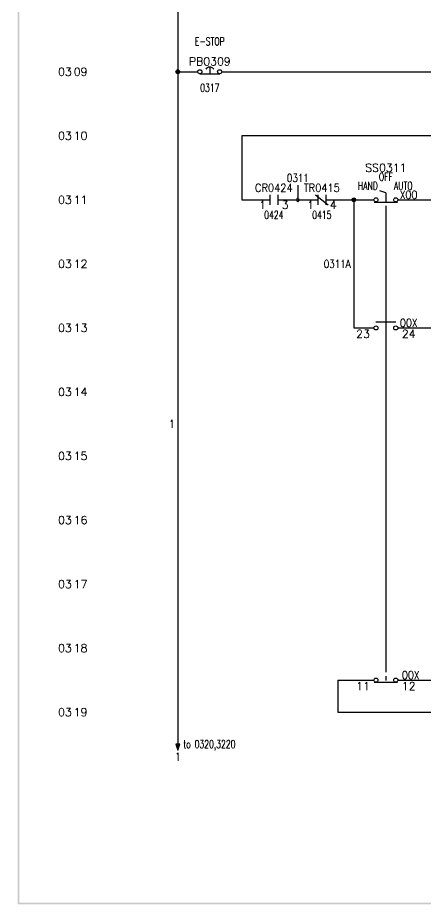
# Model space of a CAD drawing. Header units: inches. Extents: x 0 to 33.9, y 0 to 22.6.
# Drawn here: x 0 to 6.37, y 0 to 13.84 of the extents above; entities that cross this region are included whole.
import ezdxf
from ezdxf.enums import TextEntityAlignment as Align

# ---------------------------------------------------------------- set-up
doc = ezdxf.new("R2010")
doc.units = ezdxf.units.IN
doc.header["$LTSCALE"] = 0.5
doc.header["$MEASUREMENT"] = 0
for name, color, linetype in [('DESC', 150, 'Continuous'), ('LINK', 9, 'Continuous'), ('MISC', 7, 'Continuous'), ('POS', 52, 'Continuous'), ('SYMS', 7, 'Continuous'), ('TAGS', 150, 'Continuous'), ('TERMS', 123, 'Continuous'), ('WIREFIXED', 7, 'Continuous'), ('WIRENO', 72, 'Continuous'), ('WIREREF', 52, 'Continuous'), ('WIRES', 7, 'Continuous'), ('XREF', 7, 'Continuous'), ('XREFCHILD', 134, 'Continuous')]:
    doc.layers.add(name, color=color, linetype=linetype)
doc.styles.get("Standard").update_dxf_attribs({"font": 'romans.shx'})
doc.styles.add('WD', font='romans.shx')

# ---------------------------------------------------------------- blocks, each defined once
blk = doc.blocks.new('S&L Title Block V2')
at = {"color": 2}
for points in [[(0, 0), (0.025, 0.025), (0, 22.587), (0.025, 22.562)], [(33.888, 0), (33.888, 0.025), (0, 0), (0.025, 0.025)]]:
    blk.add_trace(points, dxfattribs=at)
for tag, height, p in [('TITLE#1', 0.15, (31.11, 1.739)), ('TITLE#2', 0.1, (31.129, 1.58))]:
    blk.add_attdef(tag, text='', height=height).set_placement(p, align=Align.CENTER)
for tag, p, height in [('DRAWNBY', (28.968, 0.735), 0.1), ('SCALE', (30.644, 0.731), 0.1), ('CHKBY', (28.975, 0.429), 0.1), ('DATE', (30.653, 0.449), 0.1), ('SH#', (32.993, 0.197), 0.125)]:
    blk.add_attdef(tag, p, '', height=height)
blk.add_attdef('JOB#', text='', height=0.125).set_placement((32.83, 0.195), align=Align.RIGHT)
at = {"flags": 9}
blk.add_attdef('WD_TB', (0, 0), '', height=0.1, dxfattribs=at)
blk = doc.blocks.new('WDDOT')
for radius in [0.03, 0.0187, 0.00929]:
    blk.add_circle((0, 0), radius)
blk = doc.blocks.new('HPB12M')
for p, q in [((0, 0.074), (0, -0.031)), ((-0.156, -0.032), (0.156, -0.032))]:
    blk.add_line(p, q)
for centre in [(-0.155, 0), (0.155, 0)]:
    blk.add_circle(centre, 0.0322)
blk.add_arc((0, -0.006), 0.0781, 36.8699, 143.1301)
at = {"style": 'WD', "width": 0.7}
for tag, p in [('INST', (0, 0.738)), ('LOC', (0, 0.568)), ('DESC1', (0, 0.412)), ('DESC2', (0, 0.255)), ('XREF', (0, -0.232))]:
    blk.add_attdef(tag, text='', height=0.125, dxfattribs=at).set_placement(p, align=Align.CENTER)
at = {"style": 'WD'}
blk.add_attdef('TAG1', text='', height=0.125, dxfattribs=at).set_placement((0, 0.099), align=Align.CENTER)
for tag, p, height, flags in [('X4TERM01', (-0.188, 0), 0.0125, 1), ('FAMILY', (0.054, 0.058), 0.01, 9), ('CONTACT', (0.054, 0.042), 0.01, 9), ('X1TERM02', (0.188, 0), 0.0125, 1)]:
    blk.add_attdef(tag, p, '', height=height, dxfattribs=dict(at, flags=flags))
for tag, p in [('X2LINK', (0, 0.125)), ('X8LINK', (0, -0.094))]:
    blk.add_attdef(tag, p, '', height=0.01, dxfattribs=at)
at = {"linetype": 'Continuous', "style": 'WD', "flags": 9}
for tag, p in [('MFG', (0.076, 0)), ('CAT', (0.076, 0.017)), ('ASSYCODE', (0.076, -0.017))]:
    blk.add_attdef(tag, text='', height=0.01, dxfattribs=at).set_placement(p, align=Align.CENTER)
at = {"linetype": 'Continuous', "style": 'WD', "flags": 8}
blk.add_attdef('TERM01', text='', height=0.125, dxfattribs=at).set_placement((-0.25, -0.016), align=Align.TOP_RIGHT)
blk.add_attdef('TERM02', text='', height=0.125, dxfattribs=at).set_placement((0.25, -0.016), align=Align.TOP_LEFT)
blk = doc.blocks.new('HCR22')
at = {"linetype": 'Continuous'}
for p, q in [((-0.1, 0.08), (0.1, -0.08)), ((-0.062, 0.08), (-0.062, -0.08)), ((0.062, 0.08), (0.062, -0.08))]:
    blk.add_line(p, q, dxfattribs=at)
at = {"style": 'WD'}
for tag, width, p in [('INST', 0.7, (0, 0.451)), ('LOC', 0.7, (0, 0.281)), ('TAG2', 0.9, (0, 0.125)), ('XREF', 0.7, (0, -0.297)), ('DESC1', 0.7, (0, -0.449)), ('DESC2', 0.7, (0, -0.597)), ('DESC3', 0.7, (0, -0.744))]:
    blk.add_attdef(tag, text='', height=0.125, dxfattribs=dict(at, width=width)).set_placement(p, align=Align.CENTER)
for tag, p, height, flags in [('X4TERM01', (-0.062, 0), 0.0125, 1), ('X1TERM02', (0.062, 0), 0.0125, 1), ('FAMILY', (0.097, 0.036), 0.01, 9), ('CONTACT', (0.097, 0.02), 0.01, 1)]:
    blk.add_attdef(tag, p, '', height=height, dxfattribs=dict(at, flags=flags))
for tag, p in [('X2LINK', (0, 0.125)), ('X8LINK', (0, -0.125))]:
    blk.add_attdef(tag, p, '', height=0.01, dxfattribs=at)
at = {"linetype": 'Continuous', "style": 'WD', "flags": 8}
blk.add_attdef('TERM01', text='', height=0.125, dxfattribs=at).set_placement((-0.125, -0.016), align=Align.TOP_RIGHT)
blk.add_attdef('TERM02', text='', height=0.125, dxfattribs=at).set_placement((0.125, -0.016), align=Align.TOP_LEFT)
blk = doc.blocks.new('HSS123')
for p, q in [((0, 0.109), (-0.094, 0.141)), ((0, 0.109), (0, -0.041)), ((-0.185, -0.034), (0.18, -0.034))]:
    blk.add_line(p, q)
for centre in [(-0.155, 0), (0.155, 0)]:
    blk.add_circle(centre, 0.0322)
at = {"style": 'WD', "width": 0.7}
for tag, p in [('INST', (0, 1.076)), ('LOC', (0, 0.906)), ('DESC1', (0, 0.75)), ('DESC2', (0, 0.594)), ('POS2', (0, 0.297)), ('XREF', (0, -0.219))]:
    blk.add_attdef(tag, text='', height=0.125, dxfattribs=at).set_placement(p, align=Align.CENTER)
at = {"style": 'WD'}
blk.add_attdef('TAG1', text='', height=0.125, dxfattribs=at).set_placement((0, 0.438), align=Align.CENTER)
at = {"style": 'WD', "width": 0.7}
blk.add_attdef('POS1', text='', height=0.125, dxfattribs=at).set_placement((-0.125, 0.156), align=Align.RIGHT)
at = {"style": 'WD'}
for tag, p, width in [('POS3', (0.125, 0.156), 0.7), ('STATE', (0.219, 0.016), 0.8)]:
    blk.add_attdef(tag, p, '', height=0.125, dxfattribs=dict(at, width=width))
for tag, p in [('X2LINK', (0, 0.156)), ('X8LINK', (0, -0.094))]:
    blk.add_attdef(tag, p, '', height=0.01, dxfattribs=at)
for tag, p, height, flags in [('X4TERM01', (-0.188, 0), 0.0125, 1), ('FAMILY', (0.044, 0.053), 0.01, 9), ('CONTACT', (0.044, 0.037), 0.01, 1), ('X1TERM02', (0.188, 0), 0.0125, 1)]:
    blk.add_attdef(tag, p, '', height=height, dxfattribs=dict(at, flags=flags))
at = {"linetype": 'Continuous', "style": 'WD', "flags": 9}
for tag, p in [('MFG', (0.069, 0.009)), ('CAT', (0.069, -0.007)), ('ASSYCODE', (0.069, -0.026))]:
    blk.add_attdef(tag, text='', height=0.01, dxfattribs=at).set_placement(p, align=Align.CENTER)
at = {"linetype": 'Continuous', "style": 'WD', "flags": 8}
blk.add_attdef('TERM01', text='', height=0.125, dxfattribs=at).set_placement((-0.25, -0.031), align=Align.TOP_RIGHT)
blk.add_attdef('TERM02', text='', height=0.125, dxfattribs=at).set_placement((0.25, -0.031), align=Align.TOP_LEFT)
blk = doc.blocks.new('HSS21')
for p, q in [((0, 0.168), (0, 0.115)), ((-0.156, 0.094), (0.156, 0.094))]:
    blk.add_line(p, q)
for centre in [(-0.155, 0), (0.155, 0)]:
    blk.add_circle(centre, 0.0322)
at = {"style": 'WD', "width": 0.7}
for tag, p in [('INST', (0, 0.826)), ('LOC', (0, 0.656)), ('DESC1', (0, 0.5)), ('DESC2', (0, 0.344)), ('XREF', (0, -0.219))]:
    blk.add_attdef(tag, text='', height=0.125, dxfattribs=at).set_placement(p, align=Align.CENTER)
at = {"style": 'WD'}
blk.add_attdef('TAG2', text='', height=0.125, dxfattribs=at).set_placement((0, 0.188), align=Align.CENTER)
for tag, p in [('X2LINK', (0, 0.188)), ('X8LINK', (0, 0))]:
    blk.add_attdef(tag, p, '', height=0.01, dxfattribs=at)
at = {"style": 'WD', "width": 0.8}
blk.add_attdef('STATE', (0.219, 0.016), '', height=0.125, dxfattribs=at)
at = {"style": 'WD'}
for tag, p, height, flags in [('X4TERM01', (-0.188, 0), 0.0125, 1), ('FAMILY', (0.056, 0.127), 0.01, 9), ('CONTACT', (0.056, 0.111), 0.01, 9), ('X1TERM02', (0.188, 0), 0.0125, 1)]:
    blk.add_attdef(tag, p, '', height=height, dxfattribs=dict(at, flags=flags))
at = {"linetype": 'Continuous', "style": 'WD', "flags": 8}
blk.add_attdef('TERM01', text='', height=0.125, dxfattribs=at).set_placement((-0.25, -0.031), align=Align.TOP_RIGHT)
blk.add_attdef('TERM02', text='', height=0.125, dxfattribs=at).set_placement((0.25, -0.031), align=Align.TOP_LEFT)
blk = doc.blocks.new('HSS22')
for p, q in [((0, 0.062), (0, -0.005)), ((-0.185, -0.034), (0.18, -0.034))]:
    blk.add_line(p, q)
for centre in [(-0.155, 0), (0.155, 0)]:
    blk.add_circle(centre, 0.0322)
at = {"style": 'WD', "width": 0.7}
for tag, p in [('INST', (0, 0.738)), ('LOC', (0, 0.568)), ('DESC1', (0, 0.412)), ('DESC2', (0, 0.255)), ('XREF', (0, -0.227))]:
    blk.add_attdef(tag, text='', height=0.125, dxfattribs=at).set_placement(p, align=Align.CENTER)
at = {"style": 'WD'}
blk.add_attdef('TAG2', text='', height=0.125, dxfattribs=at).set_placement((0, 0.099), align=Align.CENTER)
at = {"style": 'WD', "width": 0.8}
blk.add_attdef('STATE', (0.25, 0.016), '', height=0.125, dxfattribs=at)
at = {"style": 'WD'}
for tag, p, height, flags in [('X4TERM01', (-0.188, 0), 0.0125, 1), ('FAMILY', (0.054, 0.058), 0.01, 9), ('CONTACT', (0.054, 0.042), 0.01, 9), ('X1TERM02', (0.188, 0), 0.0125, 1)]:
    blk.add_attdef(tag, p, '', height=height, dxfattribs=dict(at, flags=flags))
for tag, p in [('X2LINK', (0, 0.125)), ('X8LINK', (0, -0.094))]:
    blk.add_attdef(tag, p, '', height=0.01, dxfattribs=at)
at = {"linetype": 'Continuous', "style": 'WD', "flags": 8}
blk.add_attdef('TERM01', text='', height=0.125, dxfattribs=at).set_placement((-0.25, -0.031), align=Align.TOP_RIGHT)
blk.add_attdef('TERM02', text='', height=0.125, dxfattribs=at).set_placement((0.25, -0.031), align=Align.TOP_LEFT)
blk = doc.blocks.new('HA1S4')
for points in [[(0, 0), (-0.031, 0), (0, -0.094), (0.031, 0), (0, 0)], [(0.016, -0.011), (-0.016, -0.011), (0, -0.058), (0.016, -0.011)]]:
    blk.add_lwpolyline(points)
at = {"style": 'WD', "width": 0.7}
for tag, p in [('DESC1', (0.088, 0.113)), ('XREF', (0.088, -0.062))]:
    blk.add_attdef(tag, p, '', height=0.125, dxfattribs=at)
at = {"style": 'WD', "flags": 1}
for tag, p in [('X2TERM01', (0, 0)), ('SIGCODE', (0.035, -0.083))]:
    blk.add_attdef(tag, p, '', height=0.01, dxfattribs=at)
at = {"style": 'WD', "width": 0.8, "flags": 8}
blk.add_attdef('WIRENO', text='', height=0.125, dxfattribs=at).set_placement((0, -0.259), align=Align.CENTER)
blk = doc.blocks.new('WD_WNV')
at = {"linetype": 'Continuous', "style": 'WD', "width": 0.8}
blk.add_attdef('WIRENO', text='', height=0.125, dxfattribs=at).set_placement((-0.05, 0), align=Align.MIDDLE_RIGHT)
at = {"style": 'WD', "flags": 1}
for tag, p in [('W01USER', (-0.062, 0.094)), ('W02USER', (-0.062, 0.086)), ('W03USER', (-0.062, 0.078)), ('W04USER', (-0.062, 0.07)), ('W05USER', (-0.062, 0.062)), ('W06USER', (-0.062, 0.055)), ('W07USER', (-0.062, 0.047)), ('W08USER', (-0.062, 0.039)), ('W09USER', (-0.062, 0.031)), ('W10USER', (-0.062, 0.023))]:
    blk.add_attdef(tag, text='', height=0.005, dxfattribs=at).set_placement(p, align=Align.CENTER)
blk = doc.blocks.new('HCR21')
at = {"linetype": 'Continuous'}
for p, q in [((-0.062, 0.08), (-0.062, -0.08)), ((0.062, 0.08), (0.062, -0.08))]:
    blk.add_line(p, q, dxfattribs=at)
at = {"style": 'WD'}
for tag, width, p in [('INST', 0.7, (0, 0.451)), ('LOC', 0.7, (0, 0.281)), ('TAG2', 0.9, (0, 0.125)), ('XREF', 0.7, (0, -0.297)), ('DESC1', 0.7, (0, -0.449)), ('DESC2', 0.7, (0, -0.597)), ('DESC3', 0.7, (0, -0.744))]:
    blk.add_attdef(tag, text='', height=0.125, dxfattribs=dict(at, width=width)).set_placement(p, align=Align.CENTER)
for tag, p, height, flags in [('X4TERM01', (-0.062, 0), 0.0125, 1), ('X1TERM02', (0.062, 0), 0.0125, 1), ('FAMILY', (0.097, 0.053), 0.01, 9), ('CONTACT', (0.097, 0.036), 0.01, 1)]:
    blk.add_attdef(tag, p, '', height=height, dxfattribs=dict(at, flags=flags))
for tag, p in [('X2LINK', (0, 0.125)), ('X8LINK', (0, -0.125))]:
    blk.add_attdef(tag, p, '', height=0.01, dxfattribs=at)
at = {"linetype": 'Continuous', "style": 'WD', "flags": 8}
blk.add_attdef('TERM01', text='', height=0.125, dxfattribs=at).set_placement((-0.125, -0.016), align=Align.TOP_RIGHT)
blk.add_attdef('TERM02', text='', height=0.125, dxfattribs=at).set_placement((0.125, -0.016), align=Align.TOP_LEFT)
blk = doc.blocks.new('WD_WNH')
at = {"linetype": 'Continuous', "style": 'WD', "width": 0.8}
blk.add_attdef('WIRENO', text='', height=0.125, dxfattribs=at).set_placement((0, 0.062), align=Align.CENTER)
at = {"style": 'WD', "flags": 1}
for tag, p in [('W01USER', (0, 0.078)), ('W02USER', (0, 0.07)), ('W03USER', (0, 0.062)), ('W04USER', (0, 0.055)), ('W05USER', (0, 0.047)), ('W06USER', (0, 0.039)), ('W07USER', (0, 0.031)), ('W08USER', (0, 0.023)), ('W09USER', (0, 0.016)), ('W10USER', (0, 0.008))]:
    blk.add_attdef(tag, text='', height=0.005, dxfattribs=at).set_placement(p, align=Align.CENTER)

msp = doc.modelspace()

# ---------------------------------------------------------------- linework, layer by layer
at = {"layer": 'LINK'}
msp.add_lwpolyline([(5.75, 10.906), (5.75, 3.625)], dxfattribs=at)
at = {"layer": 'WIRENO'}
msp.add_lwpolyline([(4.375, 11.229), (4.375, 11.031), (4.359, 11.016), (4.359, 10.984), (4.375, 10.969), (4.391, 10.984), (4.391, 11.016), (4.383, 11.023)], dxfattribs=at)
at = {"layer": 'WIRES'}
for p, q in [((2.5, 17.688), (2.5, 2.5)), ((2.5, 13), (2.812, 13)), ((3.188, 13), (9.95, 13)), ((9.95, 12), (3.5, 12)), ((3.5, 12), (3.5, 11)), ((3.5, 11), (3.938, 11)), ((4.062, 11), (4.688, 11)), ((4.812, 11), (5.562, 11)), ((5.25, 11), (5.25, 9)), ((5.938, 11), (8.594, 11)), ((5.25, 9), (5.562, 9)), ((5.938, 9), (6.5, 9)), ((5, 3.5), (5.562, 3.5)), ((5, 3.5), (5, 3)), ((5.938, 3.5), (7, 3.5)), ((5, 3), (9.95, 3))]:
    msp.add_line(p, q, dxfattribs=at)

# ---------------------------------------------------------------- block references
msp.add_blockref('S&L Title Block V2', (0, 0))
at = {"layer": 'SYMS'}
ref = msp.add_blockref('HPB12M', (3, 13), dxfattribs=at)
ref.add_attrib('XREF', '0317', dxfattribs={"layer": 'XREF', "height": 0.125, "style": 'WD', "width": 0.7}).set_placement((3, 12.687), align=Align.CENTER)
ref.add_attrib('DESC1', 'E-STOP', dxfattribs={"layer": 'DESC', "height": 0.125, "style": 'WD', "width": 0.7}).set_placement((3, 13.412), align=Align.CENTER)
ref.add_attrib('TAG1', 'PB0309', dxfattribs={"layer": 'TAGS', "height": 0.125, "style": 'WD'}).set_placement((3, 13.099), align=Align.CENTER)
for p in [(2.5, 13), (5.25, 11)]:
    msp.add_blockref('WDDOT', p, dxfattribs=at)
ref = msp.add_blockref('HSS123', (5.75, 11), dxfattribs=at)
ref.add_attrib('POS3', 'AUTO', (5.875, 11.156), dxfattribs={"layer": 'POS', "height": 0.125, "style": 'WD', "width": 0.7})
ref.add_attrib('STATE', 'XOO', (5.969, 11.016), dxfattribs={"layer": 'MISC', "height": 0.125, "style": 'WD', "width": 0.8})
ref.add_attrib('POS2', 'OFF', dxfattribs={"layer": 'POS', "height": 0.125, "style": 'WD', "width": 0.7}).set_placement((5.75, 11.297), align=Align.CENTER)
ref.add_attrib('POS1', 'HAND', dxfattribs={"layer": 'POS', "height": 0.125, "style": 'WD', "width": 0.7}).set_placement((5.625, 11.156), align=Align.RIGHT)
ref.add_attrib('TAG1', 'SS0311', dxfattribs={"layer": 'TAGS', "height": 0.125, "style": 'WD'}).set_placement((5.75, 11.438), align=Align.CENTER)
ref = msp.add_blockref('HCR21', (4, 11), dxfattribs=at)
ref.add_attrib('TERM02', '3', dxfattribs={"layer": 'TERMS', "linetype": 'Continuous', "height": 0.125, "style": 'WD', "flags": 8}).set_placement((4.125, 10.984), align=Align.TOP_LEFT)
ref.add_attrib('TERM01', '1', dxfattribs={"layer": 'TERMS', "linetype": 'Continuous', "height": 0.125, "style": 'WD', "flags": 8}).set_placement((3.875, 10.984), align=Align.TOP_RIGHT)
ref.add_attrib('XREF', '0424', dxfattribs={"layer": 'XREFCHILD', "height": 0.125, "style": 'WD', "width": 0.7}).set_placement((4, 10.703), align=Align.CENTER)
ref.add_attrib('TAG2', 'CR0424', dxfattribs={"layer": 'TAGS', "height": 0.125, "style": 'WD', "width": 0.9}).set_placement((4, 11.125), align=Align.CENTER)
ref = msp.add_blockref('HCR22', (4.75, 11), dxfattribs=at)
ref.add_attrib('XREF', '0415', dxfattribs={"layer": 'XREFCHILD', "height": 0.125, "style": 'WD', "width": 0.7}).set_placement((4.75, 10.703), align=Align.CENTER)
ref.add_attrib('TERM02', '4', dxfattribs={"layer": 'TERMS', "linetype": 'Continuous', "height": 0.125, "style": 'WD', "flags": 8}).set_placement((4.875, 10.984), align=Align.TOP_LEFT)
ref.add_attrib('TERM01', '1', dxfattribs={"layer": 'TERMS', "linetype": 'Continuous', "height": 0.125, "style": 'WD', "flags": 8}).set_placement((4.625, 10.984), align=Align.TOP_RIGHT)
ref.add_attrib('TAG2', 'TR0415', dxfattribs={"layer": 'TAGS', "height": 0.125, "style": 'WD', "width": 0.9}).set_placement((4.75, 11.125), align=Align.CENTER)
ref = msp.add_blockref('HSS21', (5.75, 9), dxfattribs=at)
ref.add_attrib('TERM01', '23', dxfattribs={"layer": 'TERMS', "linetype": 'Continuous', "height": 0.125, "style": 'WD', "flags": 8}).set_placement((5.5, 8.969), align=Align.TOP_RIGHT)
ref.add_attrib('TERM02', '24', dxfattribs={"layer": 'TERMS', "linetype": 'Continuous', "height": 0.125, "style": 'WD', "flags": 8}).set_placement((6, 8.969), align=Align.TOP_LEFT)
ref.add_attrib('STATE', 'OOX', (5.969, 9.016), dxfattribs={"layer": 'MISC', "height": 0.125, "style": 'WD', "width": 0.8})
ref = msp.add_blockref('HSS22', (5.75, 3.5), dxfattribs=at)
ref.add_attrib('TERM01', '11', dxfattribs={"layer": 'TERMS', "linetype": 'Continuous', "height": 0.125, "style": 'WD', "flags": 8}).set_placement((5.5, 3.469), align=Align.TOP_RIGHT)
ref.add_attrib('TERM02', '12', dxfattribs={"layer": 'TERMS', "linetype": 'Continuous', "height": 0.125, "style": 'WD', "flags": 8}).set_placement((6, 3.469), align=Align.TOP_LEFT)
ref.add_attrib('STATE', 'OOX', (6, 3.516), dxfattribs={"layer": 'MISC', "height": 0.125, "style": 'WD', "width": 0.8})
ref = msp.add_blockref('HA1S4', (2.5, 2.5), dxfattribs=at)
ref.add_attrib('WIRENO', '1', dxfattribs={"layer": 'WIREREF', "height": 0.125, "style": 'WD', "width": 0.8, "flags": 8}).set_placement((2.5, 2.241), align=Align.CENTER)
ref.add_attrib('XREF', 'to 0320,3220', (2.587, 2.438), dxfattribs={"layer": 'XREF', "height": 0.125, "style": 'WD', "width": 0.7})
at = {"layer": 'WIREFIXED'}
ref = msp.add_blockref('WD_WNV', (2.5, 7.5), dxfattribs=at)
ref.add_attrib('WIRENOF', '1', dxfattribs={"linetype": 'Continuous', "height": 0.125, "style": 'WD', "width": 0.8}).set_placement((2.45, 7.5), align=Align.MIDDLE_RIGHT)
at = {"layer": 'WIRENO'}
ref = msp.add_blockref('WD_WNH', (4.375, 11), dxfattribs=at)
ref.add_attrib('WIRENO', '0311', dxfattribs={"linetype": 'Continuous', "height": 0.125, "style": 'WD', "width": 0.8}).set_placement((4.375, 11.279), align=Align.CENTER)
ref = msp.add_blockref('WD_WNV', (5.25, 10), dxfattribs=at)
ref.add_attrib('WIRENO', '0311A', dxfattribs={"linetype": 'Continuous', "height": 0.125, "style": 'WD', "width": 0.8}).set_placement((5.2, 10), align=Align.MIDDLE_RIGHT)

# ---------------------------------------------------------------- texts
at = {"style": 'WD'}
for p in [(0.844, 13), (0.844, 12), (0.844, 11), (0.844, 10), (0.844, 9), (0.844, 8), (0.844, 7), (0.844, 6), (0.844, 5), (0.844, 4), (0.844, 3)]:
    msp.add_text('03', height=0.125, dxfattribs=at).set_placement(p, align=Align.MIDDLE_RIGHT)
for s, p in [('09', (0.875, 13)), ('10', (0.875, 12)), ('11', (0.875, 11)), ('12', (0.875, 10)), ('13', (0.875, 9)), ('14', (0.875, 8)), ('15', (0.875, 7)), ('16', (0.875, 6)), ('17', (0.875, 5)), ('18', (0.875, 4)), ('19', (0.875, 3))]:
    msp.add_text(s, height=0.125, dxfattribs=at).set_placement(p, align=Align.MIDDLE_LEFT)

doc.saveas('drawing.dxf')
